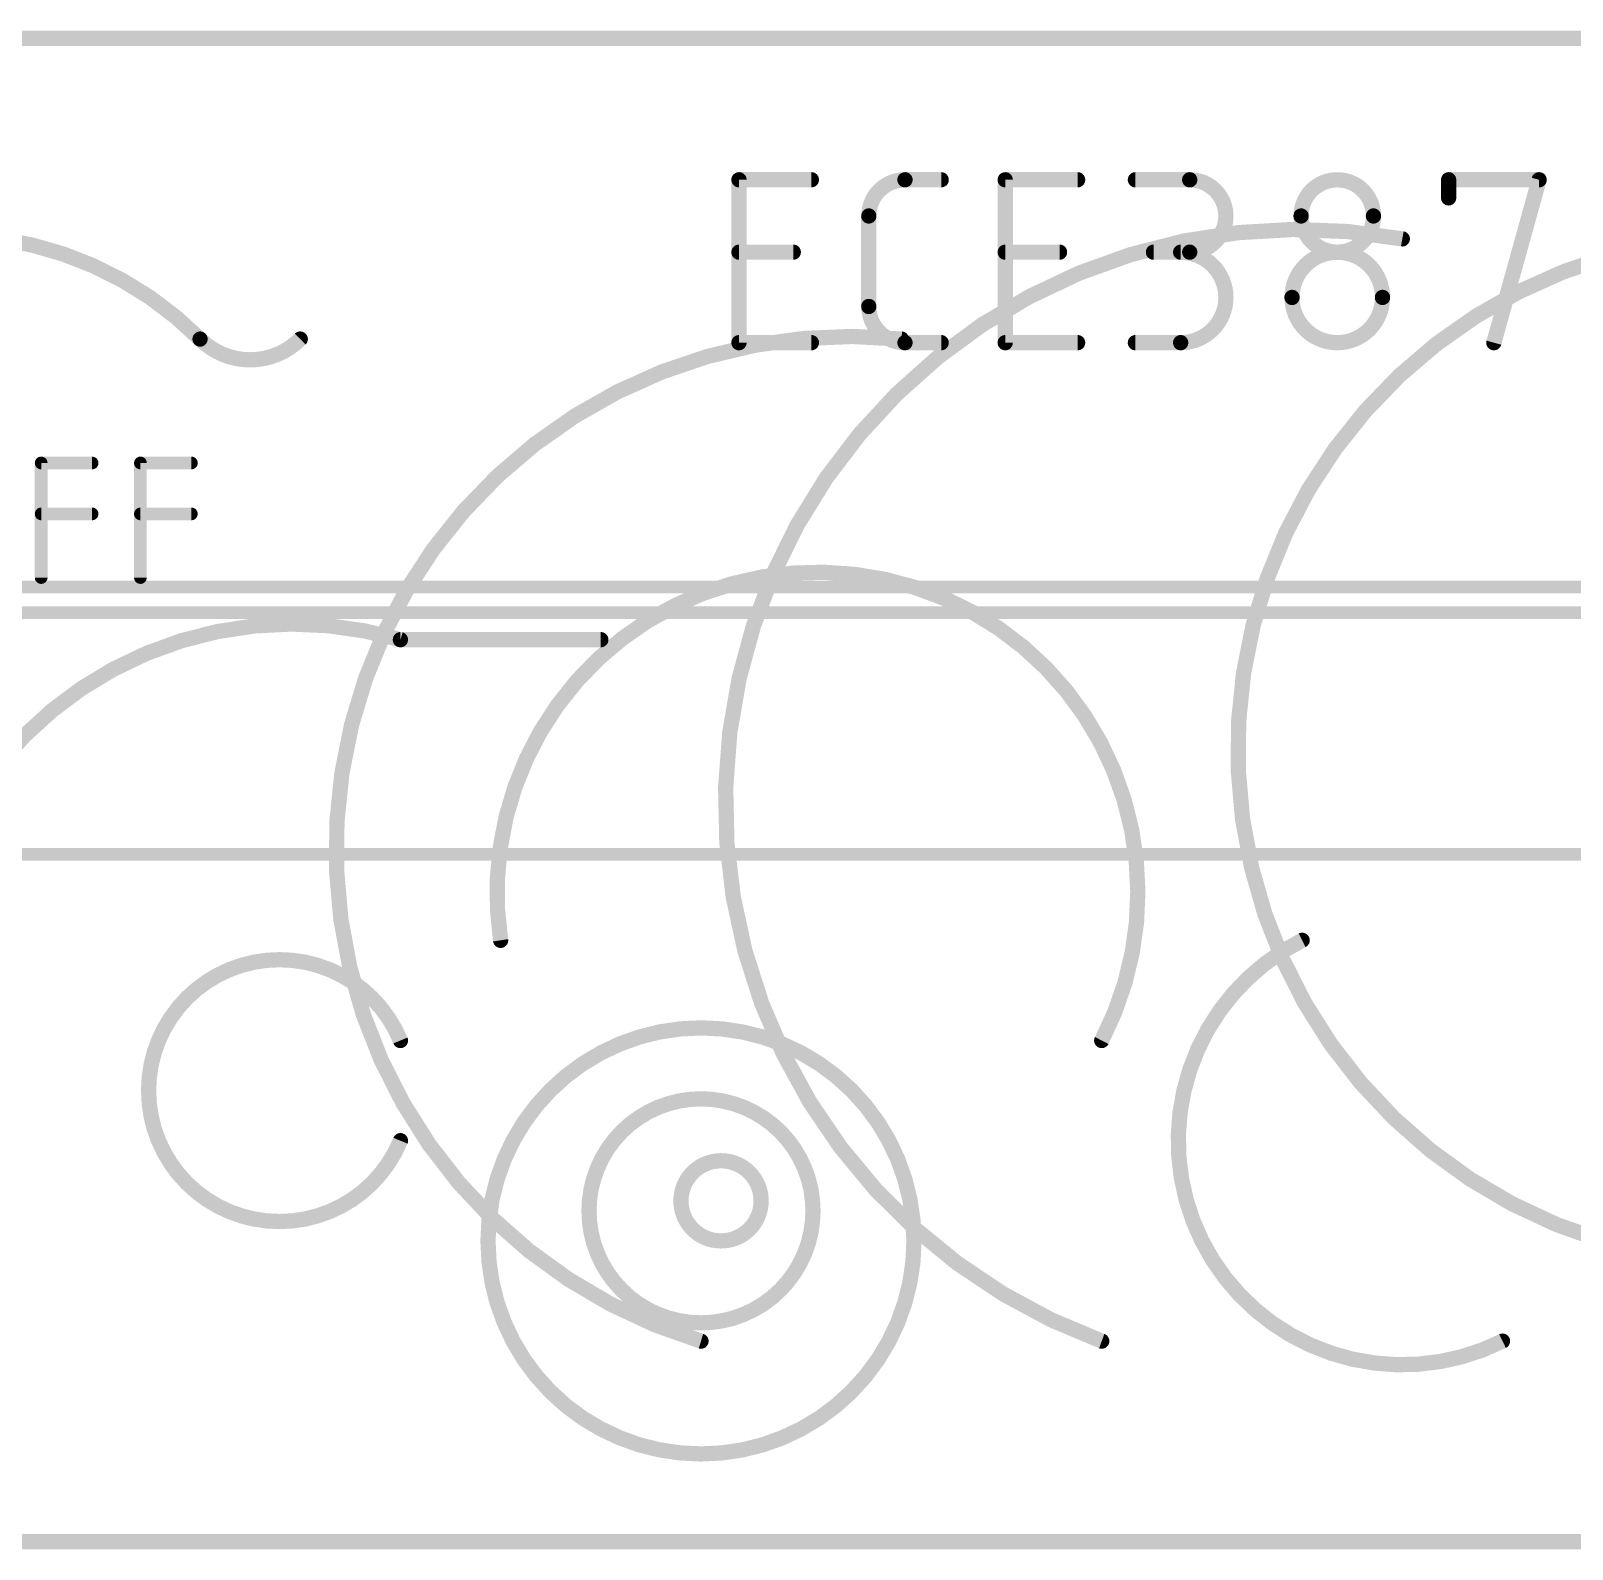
# Model space of a CAD drawing. Extents: x 0 to 140, y 0 to 15.
# Drawn here: x 98.31 to 113.7, y -0.08 to 15.08 of the extents above; entities that cross this region are included whole.
import ezdxf

# ---------------------------------------------------------------- set-up
doc = ezdxf.new("R2010")
doc.units = 0
for name, color, linetype in [('1', 12, 'CONTINUOUS'), ('20', 31, 'CONTINUOUS'), ('21', 253, 'CONTINUOUS'), ('22', 253, 'CONTINUOUS'), ('25', 253, 'CONTINUOUS')]:
    doc.layers.add(name, color=color, linetype=linetype)

msp = doc.modelspace()

# ---------------------------------------------------------------- linework, layer by layer
at = {"layer": '1', "const_width": 0.127}
for points in [[(80.772, 9.525), (120.904, 9.525)], [(80.899, 9.271), (118.618, 9.271)], [(96.647, 6.858), (119.126, 6.858)]]:
    msp.add_lwpolyline(points, dxfattribs=at)
at = {"layer": '20', "const_width": 0.1524}
for points in [[(0, 15), (140, 15)], [(140, 0), (0, 0)]]:
    msp.add_lwpolyline(points, dxfattribs=at)
at = {"layer": '21', "const_width": 0.1524}
for points in [[(105.3793, 11.9641), (105.3793, 13.5897)], [(105.3793, 13.5897), (106.1018, 13.5897)], [(107.0362, 13.5897), (107.3974, 13.5897)], [(108.0366, 11.9641), (108.0366, 13.5897)], [(108.0366, 13.5897), (108.7591, 13.5897)], [(109.3362, 13.5897), (109.8781, 13.5897)], [(112.4625, 13.4091), (112.4625, 13.5897)], [(112.4625, 13.5897), (113.3656, 13.5897)], [(113.3656, 13.5897), (112.914, 11.9641)], [(106.675, 12.3253), (106.675, 13.2284)], [(105.3793, 12.8672), (105.9211, 12.8672)], [(108.0366, 12.8672), (108.5785, 12.8672)], [(109.8781, 12.8672), (109.5168, 12.8672)], [(106.1018, 11.9641), (105.3793, 11.9641)], [(107.3974, 11.9641), (107.0362, 11.9641)], [(108.7591, 11.9641), (108.0366, 11.9641)], [(109.3362, 11.9641), (109.7878, 11.9641)], [(104, 9), (102, 9)]]:
    msp.add_lwpolyline(points, dxfattribs=at)
at = {"layer": '21'}
for points, const_width in [([(105.4174, 13.5897, 1), (105.3412, 13.5897)], 0.0762), ([(105.3793, 13.6278, 1), (105.3793, 13.5516)], 0.0762), ([(106.1018, 13.5516, 1), (106.1018, 13.6278)], 0.0762), ([(107.0362, 13.5897, 0.4142), (106.675, 13.2284)], 0.1524), ([(107.0362, 13.6278, 1), (107.0362, 13.5516)], 0.0762), ([(107.0362, 13.5516, 1), (107.0362, 13.6278)], 0.0762), ([(107.3974, 13.5516, 1), (107.3974, 13.6278)], 0.0762), ([(108.0747, 13.5897, 1), (107.9985, 13.5897)], 0.0762), ([(108.0366, 13.6278, 1), (108.0366, 13.5516)], 0.0762), ([(108.7591, 13.5516, 1), (108.7591, 13.6278)], 0.0762), ([(109.3362, 13.6278, 1), (109.3362, 13.5516)], 0.0762), ([(109.8781, 12.8672, 1), (109.8781, 13.5897)], 0.1524), ([(109.8781, 13.6278, 1), (109.8781, 13.5516)], 0.0762), ([(109.8781, 13.5516, 1), (109.8781, 13.6278)], 0.0762), ([(111.7121, 13.2284, 1), (110.9896, 13.2284)], 0.1524), ([(112.5006, 13.5897, 1), (112.4244, 13.5897)], 0.0762), ([(112.4625, 13.6278, 1), (112.4625, 13.5516)], 0.0762), ([(113.4023, 13.5795, 1), (113.3289, 13.5999)], 0.0762), ([(113.3656, 13.5516, 1), (113.3656, 13.6278)], 0.0762), ([(112.4244, 13.4091, 1), (112.5006, 13.4091)], 0.0762), ([(106.7131, 13.2284, 1), (106.6369, 13.2284)], 0.0762), ([(106.6369, 13.2284, 1), (106.7131, 13.2284)], 0.0762), ([(110.9896, 13.2284, 1), (111.7121, 13.2284)], 0.1524), ([(111.0277, 13.2284, 1), (110.9515, 13.2284)], 0.0762), ([(110.9515, 13.2284, 1), (111.0277, 13.2284)], 0.0762), ([(111.7502, 13.2284, 1), (111.674, 13.2284)], 0.0762), ([(111.674, 13.2284, 1), (111.7502, 13.2284)], 0.0762), ([(100, 12, 0.1623), (98, 13)], 0.1524), ([(105.3793, 12.9053, 1), (105.3793, 12.8291)], 0.0762), ([(105.9211, 12.8291, 1), (105.9211, 12.9053)], 0.0762), ([(108.0366, 12.9053, 1), (108.0366, 12.8291)], 0.0762), ([(108.5785, 12.8291, 1), (108.5785, 12.9053)], 0.0762), ([(109.5168, 12.9053, 1), (109.5168, 12.8291)], 0.0762), ([(109.7878, 11.9641, 1), (109.7878, 12.8672)], 0.1524), ([(109.7878, 12.9053, 1), (109.7878, 12.8291)], 0.0762), ([(109.8781, 12.9053, 1), (109.8781, 12.8291)], 0.0762), ([(109.8781, 12.8291, 1), (109.8781, 12.9053)], 0.0762), ([(111.8024, 12.4156, 1), (110.8993, 12.4156)], 0.1524), ([(110.8993, 12.4156, 1), (111.8024, 12.4156)], 0.1524), ([(110.9374, 12.4156, 1), (110.8612, 12.4156)], 0.0762), ([(111.8405, 12.4156, 1), (111.7643, 12.4156)], 0.0762), ([(106.675, 12.3253, 0.4142), (107.0362, 11.9641)], 0.1524), ([(106.7131, 12.3253, 1), (106.6369, 12.3253)], 0.0762), ([(106.6369, 12.3253, 1), (106.7131, 12.3253)], 0.0762), ([(110.8612, 12.4156, 1), (110.9374, 12.4156)], 0.0762), ([(111.7643, 12.4156, 1), (111.8405, 12.4156)], 0.0762), ([(100, 12, 0.4142), (101, 12)], 0.1524), ([(100.0269, 12.0269, 1), (99.9731, 11.9731)], 0.0762), ([(99.9731, 11.9731, 1), (100.0269, 12.0269)], 0.0762), ([(101.0269, 11.9731, 1), (100.9731, 12.0269)], 0.0762), ([(105.3793, 12.0022, 1), (105.3793, 11.926)], 0.0762), ([(105.3412, 11.9641, 1), (105.4174, 11.9641)], 0.0762), ([(106.1018, 11.926, 1), (106.1018, 12.0022)], 0.0762), ([(107.0362, 12.0022, 1), (107.0362, 11.926)], 0.0762), ([(107.0362, 11.926, 1), (107.0362, 12.0022)], 0.0762), ([(107.3974, 11.926, 1), (107.3974, 12.0022)], 0.0762), ([(108.0366, 12.0022, 1), (108.0366, 11.926)], 0.0762), ([(107.9985, 11.9641, 1), (108.0747, 11.9641)], 0.0762), ([(108.7591, 11.926, 1), (108.7591, 12.0022)], 0.0762), ([(109.3362, 12.0022, 1), (109.3362, 11.926)], 0.0762), ([(109.7878, 12.0022, 1), (109.7878, 11.926)], 0.0762), ([(109.7878, 11.926, 1), (109.7878, 12.0022)], 0.0762), ([(112.8773, 11.9743, 1), (112.9507, 11.9539)], 0.0762), ([(109, 5, 1.3767), (103, 6)], 0.1524), ([(102, 9.0381, 1), (102, 8.9619)], 0.0762), ([(104, 8.9619, 1), (104, 9.0381)], 0.0762), ([(102.9623, 5.9943, 1), (103.0377, 6.0057)], 0.0762), ([(111, 6, 1), (113, 2)], 0.1524), ([(111.017, 5.9659, 1), (110.983, 6.0341)], 0.0762), ([(102, 5, 5.0273), (102, 4)], 0.1524), ([(105, 0.874, 1), (105, 5.126, 1), (105, 0.874)], 0.1524), ([(101.9648, 4.9854, 1), (102.0352, 5.0146)], 0.0762), ([(108.9662, 5.0176, 1), (109.0338, 4.9824)], 0.0762), ([(105, 2.182, 1), (105, 4.418, 1), (105, 2.182)], 0.1524), ([(102.0352, 3.9854, 1), (101.9648, 4.0146)], 0.0762), ([(105.2, 3, 1), (105.2, 3.8, 1), (105.2, 3)], 0.1524), ([(113.017, 1.9659, 1), (112.983, 2.0341)], 0.0762)]:
    msp.add_lwpolyline(points, format="xyb", dxfattribs=dict(at, const_width=const_width))
at = {"layer": '22'}
for points, const_width in [([(112, 13, 0.9189), (109, 2)], 0.1524), ([(116, 13, 0.9084), (114, 3)], 0.1524), ([(111.9931, 12.9625, 1), (112.0069, 13.0375)], 0.0762), ([(107, 12, 0.9084), (105, 2)], 0.1524), ([(106.9961, 11.9621, 1), (107.0039, 12.0379)], 0.0762), ([(102, 9, 0.7383), (98, 3)], 0.1524), ([(101.9891, 8.9635, 1), (102.0109, 9.0365)], 0.0762), ([(104.989, 1.9635, 1), (105.011, 2.0365)], 0.0762), ([(108.9869, 1.9642, 1), (109.0131, 2.0358)], 0.0762)]:
    msp.add_lwpolyline(points, format="xyb", dxfattribs=dict(at, const_width=const_width))
at = {"layer": '25', "const_width": 0.0635}
for points in [[(98.4461, 10.7635, 1), (98.3826, 10.7635)], [(98.4144, 10.7952, 1), (98.4144, 10.7317)], [(98.9224, 10.7317, 1), (98.9224, 10.7952)], [(99.4367, 10.7635, 1), (99.3732, 10.7635)], [(99.405, 10.7952, 1), (99.405, 10.7317)], [(99.913, 10.7317, 1), (99.913, 10.7952)], [(98.4144, 10.2872, 1), (98.4144, 10.2237)], [(98.9224, 10.2237, 1), (98.9224, 10.2872)], [(99.405, 10.2872, 1), (99.405, 10.2237)], [(99.913, 10.2237, 1), (99.913, 10.2872)], [(98.3826, 9.6204, 1), (98.4461, 9.6204)], [(99.3732, 9.6204, 1), (99.4367, 9.6204)]]:
    msp.add_lwpolyline(points, format="xyb", dxfattribs=at)
at = {"layer": '25', "const_width": 0.127}
for points in [[(98.4144, 9.6204), (98.4144, 10.7635)], [(98.4144, 10.7635), (98.9224, 10.7635)], [(99.405, 9.6204), (99.405, 10.7635)], [(99.405, 10.7635), (99.913, 10.7635)], [(98.4144, 10.2554), (98.9224, 10.2554)], [(99.405, 10.2554), (99.913, 10.2554)]]:
    msp.add_lwpolyline(points, dxfattribs=at)

doc.saveas('drawing.dxf')
